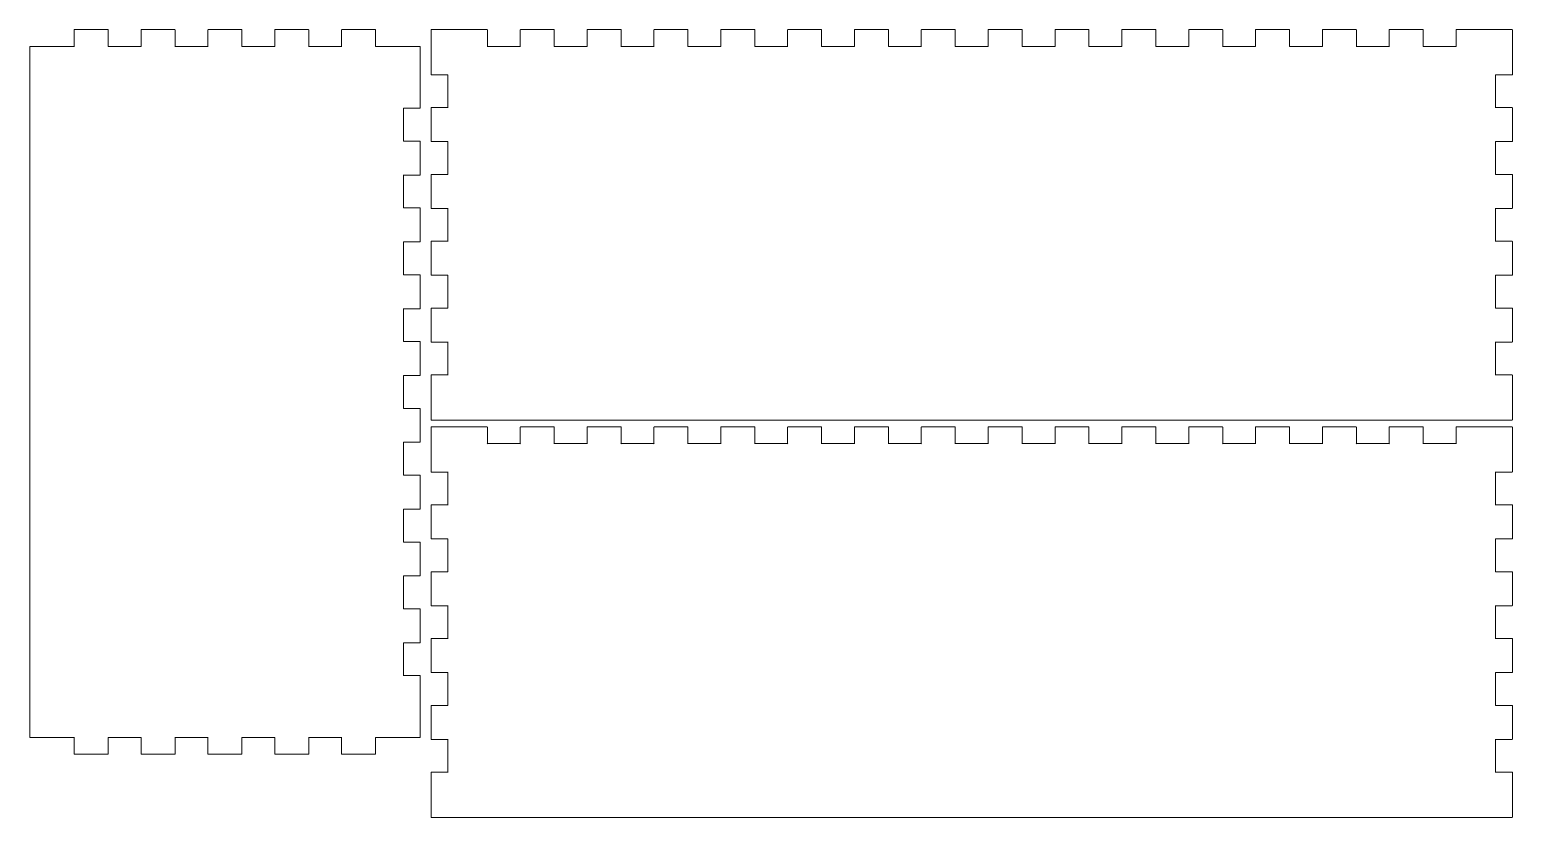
# Model space of a CAD drawing. Header units: millimetres. Extents: x 1 to 269, y 1 to 306.
# Drawn here: x 0.8 to 267, y 164.4 to 305.9 of the extents above; entities that cross this region are included whole.
import ezdxf

# ---------------------------------------------------------------- set-up
doc = ezdxf.new("R2010")
doc.units = ezdxf.units.MM

msp = doc.modelspace()

# ---------------------------------------------------------------- linework, layer by layer
at = {"color": 18, "linetype": 'Continuous', "lineweight": 5, "true_color": 0x000000}
for points in [[(20.85, 302.86), (14.95, 302.86)], [(32.85, 302.86), (26.95, 302.86)], [(44.85, 302.86), (38.95, 302.86)], [(56.85, 302.86), (50.95, 302.86)], [(88.92, 302.86), (83.02, 302.86)], [(100.92, 302.86), (95.02, 302.86)], [(112.92, 302.86), (107.02, 302.86)], [(124.92, 302.86), (119.02, 302.86)], [(136.92, 302.86), (131.02, 302.86)], [(148.92, 302.86), (143.02, 302.86)], [(160.92, 302.86), (155.02, 302.86)], [(172.92, 302.86), (167.02, 302.86)], [(184.92, 302.86), (179.02, 302.86)], [(196.92, 302.86), (191.02, 302.86)], [(208.92, 302.86), (203.02, 302.86)], [(220.92, 302.86), (215.02, 302.86)], [(232.92, 302.86), (227.02, 302.86)], [(244.92, 302.86), (239.02, 302.86)], [(256.92, 302.86), (251.02, 302.86)], [(75.92, 297.76), (75.92, 291.86)], [(264.02, 291.86), (264.02, 297.76)], [(67.95, 285.86), (67.95, 291.76)], [(75.92, 285.76), (75.92, 279.86)], [(264.02, 279.86), (264.02, 285.76)], [(67.95, 273.86), (67.95, 279.76)], [(75.92, 273.76), (75.92, 267.86)], [(264.02, 267.86), (264.02, 273.76)], [(67.95, 261.86), (67.95, 267.76)], [(75.92, 261.76), (75.92, 255.86)], [(264.02, 255.86), (264.02, 261.76)], [(67.95, 249.86), (67.95, 255.76)], [(75.92, 249.76), (75.92, 243.86)], [(264.02, 243.86), (264.02, 249.76)], [(67.95, 237.86), (67.95, 243.76)], [(67.95, 225.86), (67.95, 231.76)], [(88.92, 231.52), (83.02, 231.52)], [(100.92, 231.52), (95.02, 231.52)], [(112.92, 231.52), (107.02, 231.52)], [(124.92, 231.52), (119.02, 231.52)], [(136.92, 231.52), (131.02, 231.52)], [(148.92, 231.52), (143.02, 231.52)], [(160.92, 231.52), (155.02, 231.52)], [(172.92, 231.52), (167.02, 231.52)], [(184.92, 231.52), (179.02, 231.52)], [(196.92, 231.52), (191.02, 231.52)], [(208.92, 231.52), (203.02, 231.52)], [(220.92, 231.52), (215.02, 231.52)], [(232.92, 231.52), (227.02, 231.52)], [(244.92, 231.52), (239.02, 231.52)], [(256.92, 231.52), (251.02, 231.52)], [(75.92, 226.42), (75.92, 220.52)], [(264.02, 220.52), (264.02, 226.42)], [(67.95, 213.86), (67.95, 219.76)], [(75.92, 214.42), (75.92, 208.52)], [(264.02, 208.52), (264.02, 214.42)], [(67.95, 201.86), (67.95, 207.76)], [(75.92, 202.42), (75.92, 196.52)], [(264.02, 196.52), (264.02, 202.42)], [(67.95, 189.86), (67.95, 195.76)], [(75.92, 190.42), (75.92, 184.52)], [(264.02, 184.52), (264.02, 190.42)], [(14.95, 178.76), (20.85, 178.76)], [(26.95, 178.76), (32.85, 178.76)], [(38.95, 178.76), (44.85, 178.76)], [(50.95, 178.76), (56.85, 178.76)], [(75.92, 178.42), (75.92, 172.52)], [(264.02, 172.52), (264.02, 178.42)]]:
    msp.add_lwpolyline(points, dxfattribs=at)
for points, knots in [([(14.95, 302.86), (14.95, 302.86), (14.95, 305.81), (14.95, 305.81), (14.95, 305.84), (14.92, 305.86), (14.9, 305.86), (14.9, 305.86), (8.9, 305.86), (8.9, 305.86), (8.87, 305.86), (8.85, 305.84), (8.85, 305.81), (8.85, 305.81), (8.85, 302.86), (8.85, 302.86)], [0, 0, 0, 0, 1, 1, 1, 2, 2, 2, 3, 3, 3, 4, 4, 4, 5, 5, 5, 5]), ([(26.95, 302.86), (26.95, 302.86), (26.95, 305.81), (26.95, 305.81), (26.95, 305.84), (26.92, 305.86), (26.9, 305.86), (26.9, 305.86), (20.9, 305.86), (20.9, 305.86), (20.87, 305.86), (20.85, 305.84), (20.85, 305.81), (20.85, 305.81), (20.85, 302.86), (20.85, 302.86)], [0, 0, 0, 0, 1, 1, 1, 2, 2, 2, 3, 3, 3, 4, 4, 4, 5, 5, 5, 5]), ([(38.95, 302.86), (38.95, 302.86), (38.95, 305.81), (38.95, 305.81), (38.95, 305.84), (38.92, 305.86), (38.9, 305.86), (38.9, 305.86), (32.9, 305.86), (32.9, 305.86), (32.87, 305.86), (32.85, 305.84), (32.85, 305.81), (32.85, 305.81), (32.85, 302.86), (32.85, 302.86)], [0, 0, 0, 0, 1, 1, 1, 2, 2, 2, 3, 3, 3, 4, 4, 4, 5, 5, 5, 5]), ([(50.95, 302.86), (50.95, 302.86), (50.95, 305.81), (50.95, 305.81), (50.95, 305.84), (50.92, 305.86), (50.9, 305.86), (50.9, 305.86), (44.9, 305.86), (44.9, 305.86), (44.87, 305.86), (44.85, 305.84), (44.85, 305.81), (44.85, 305.81), (44.85, 302.86), (44.85, 302.86)], [0, 0, 0, 0, 1, 1, 1, 2, 2, 2, 3, 3, 3, 4, 4, 4, 5, 5, 5, 5]), ([(62.95, 302.86), (62.95, 302.86), (62.95, 305.81), (62.95, 305.81), (62.95, 305.84), (62.92, 305.86), (62.9, 305.86), (62.9, 305.86), (56.9, 305.86), (56.9, 305.86), (56.87, 305.86), (56.85, 305.84), (56.85, 305.81), (56.85, 305.81), (56.85, 302.86), (56.85, 302.86)], [0, 0, 0, 0, 1, 1, 1, 2, 2, 2, 3, 3, 3, 4, 4, 4, 5, 5, 5, 5]), ([(83.02, 302.86), (83.02, 302.86), (83.02, 305.81), (83.02, 305.81), (83.02, 305.84), (83, 305.86), (82.97, 305.86), (82.97, 305.86), (75.97, 305.86), (75.97, 305.86), (75.97, 305.86), (72.97, 305.86), (72.97, 305.86), (72.94, 305.86), (72.92, 305.84), (72.92, 305.81), (72.92, 305.81), (72.92, 297.81), (72.92, 297.81), (72.92, 297.79), (72.94, 297.76), (72.97, 297.76), (72.97, 297.76), (75.92, 297.76), (75.92, 297.76)], [0, 0, 0, 0, 1, 1, 1, 2, 2, 2, 3, 3, 3, 4, 4, 4, 5, 5, 5, 6, 6, 6, 7, 7, 7, 8, 8, 8, 8]), ([(95.02, 302.86), (95.02, 302.86), (95.02, 305.81), (95.02, 305.81), (95.02, 305.84), (95, 305.86), (94.97, 305.86), (94.97, 305.86), (88.97, 305.86), (88.97, 305.86), (88.94, 305.86), (88.92, 305.84), (88.92, 305.81), (88.92, 305.81), (88.92, 302.86), (88.92, 302.86)], [0, 0, 0, 0, 1, 1, 1, 2, 2, 2, 3, 3, 3, 4, 4, 4, 5, 5, 5, 5]), ([(107.02, 302.86), (107.02, 302.86), (107.02, 305.81), (107.02, 305.81), (107.02, 305.84), (107, 305.86), (106.97, 305.86), (106.97, 305.86), (100.97, 305.86), (100.97, 305.86), (100.94, 305.86), (100.92, 305.84), (100.92, 305.81), (100.92, 305.81), (100.92, 302.86), (100.92, 302.86)], [0, 0, 0, 0, 1, 1, 1, 2, 2, 2, 3, 3, 3, 4, 4, 4, 5, 5, 5, 5]), ([(119.02, 302.86), (119.02, 302.86), (119.02, 305.81), (119.02, 305.81), (119.02, 305.84), (119, 305.86), (118.97, 305.86), (118.97, 305.86), (112.97, 305.86), (112.97, 305.86), (112.94, 305.86), (112.92, 305.84), (112.92, 305.81), (112.92, 305.81), (112.92, 302.86), (112.92, 302.86)], [0, 0, 0, 0, 1, 1, 1, 2, 2, 2, 3, 3, 3, 4, 4, 4, 5, 5, 5, 5]), ([(131.02, 302.86), (131.02, 302.86), (131.02, 305.81), (131.02, 305.81), (131.02, 305.84), (131, 305.86), (130.97, 305.86), (130.97, 305.86), (124.97, 305.86), (124.97, 305.86), (124.94, 305.86), (124.92, 305.84), (124.92, 305.81), (124.92, 305.81), (124.92, 302.86), (124.92, 302.86)], [0, 0, 0, 0, 1, 1, 1, 2, 2, 2, 3, 3, 3, 4, 4, 4, 5, 5, 5, 5]), ([(143.02, 302.86), (143.02, 302.86), (143.02, 305.81), (143.02, 305.81), (143.02, 305.84), (143, 305.86), (142.97, 305.86), (142.97, 305.86), (136.97, 305.86), (136.97, 305.86), (136.94, 305.86), (136.92, 305.84), (136.92, 305.81), (136.92, 305.81), (136.92, 302.86), (136.92, 302.86)], [0, 0, 0, 0, 1, 1, 1, 2, 2, 2, 3, 3, 3, 4, 4, 4, 5, 5, 5, 5]), ([(155.02, 302.86), (155.02, 302.86), (155.02, 305.81), (155.02, 305.81), (155.02, 305.84), (155, 305.86), (154.97, 305.86), (154.97, 305.86), (148.97, 305.86), (148.97, 305.86), (148.94, 305.86), (148.92, 305.84), (148.92, 305.81), (148.92, 305.81), (148.92, 302.86), (148.92, 302.86)], [0, 0, 0, 0, 1, 1, 1, 2, 2, 2, 3, 3, 3, 4, 4, 4, 5, 5, 5, 5]), ([(167.02, 302.86), (167.02, 302.86), (167.02, 305.81), (167.02, 305.81), (167.02, 305.84), (167, 305.86), (166.97, 305.86), (166.97, 305.86), (160.97, 305.86), (160.97, 305.86), (160.94, 305.86), (160.92, 305.84), (160.92, 305.81), (160.92, 305.81), (160.92, 302.86), (160.92, 302.86)], [0, 0, 0, 0, 1, 1, 1, 2, 2, 2, 3, 3, 3, 4, 4, 4, 5, 5, 5, 5]), ([(179.02, 302.86), (179.02, 302.86), (179.02, 305.81), (179.02, 305.81), (179.02, 305.84), (179, 305.86), (178.97, 305.86), (178.97, 305.86), (172.97, 305.86), (172.97, 305.86), (172.94, 305.86), (172.92, 305.84), (172.92, 305.81), (172.92, 305.81), (172.92, 302.86), (172.92, 302.86)], [0, 0, 0, 0, 1, 1, 1, 2, 2, 2, 3, 3, 3, 4, 4, 4, 5, 5, 5, 5]), ([(191.02, 302.86), (191.02, 302.86), (191.02, 305.81), (191.02, 305.81), (191.02, 305.84), (191, 305.86), (190.97, 305.86), (190.97, 305.86), (184.97, 305.86), (184.97, 305.86), (184.94, 305.86), (184.92, 305.84), (184.92, 305.81), (184.92, 305.81), (184.92, 302.86), (184.92, 302.86)], [0, 0, 0, 0, 1, 1, 1, 2, 2, 2, 3, 3, 3, 4, 4, 4, 5, 5, 5, 5]), ([(203.02, 302.86), (203.02, 302.86), (203.02, 305.81), (203.02, 305.81), (203.02, 305.84), (203, 305.86), (202.97, 305.86), (202.97, 305.86), (196.97, 305.86), (196.97, 305.86), (196.94, 305.86), (196.92, 305.84), (196.92, 305.81), (196.92, 305.81), (196.92, 302.86), (196.92, 302.86)], [0, 0, 0, 0, 1, 1, 1, 2, 2, 2, 3, 3, 3, 4, 4, 4, 5, 5, 5, 5]), ([(215.02, 302.86), (215.02, 302.86), (215.02, 305.81), (215.02, 305.81), (215.02, 305.84), (215, 305.86), (214.97, 305.86), (214.97, 305.86), (208.97, 305.86), (208.97, 305.86), (208.94, 305.86), (208.92, 305.84), (208.92, 305.81), (208.92, 305.81), (208.92, 302.86), (208.92, 302.86)], [0, 0, 0, 0, 1, 1, 1, 2, 2, 2, 3, 3, 3, 4, 4, 4, 5, 5, 5, 5]), ([(227.02, 302.86), (227.02, 302.86), (227.02, 305.81), (227.02, 305.81), (227.02, 305.84), (227, 305.86), (226.97, 305.86), (226.97, 305.86), (220.97, 305.86), (220.97, 305.86), (220.94, 305.86), (220.92, 305.84), (220.92, 305.81), (220.92, 305.81), (220.92, 302.86), (220.92, 302.86)], [0, 0, 0, 0, 1, 1, 1, 2, 2, 2, 3, 3, 3, 4, 4, 4, 5, 5, 5, 5]), ([(239.02, 302.86), (239.02, 302.86), (239.02, 305.81), (239.02, 305.81), (239.02, 305.84), (239, 305.86), (238.97, 305.86), (238.97, 305.86), (232.97, 305.86), (232.97, 305.86), (232.94, 305.86), (232.92, 305.84), (232.92, 305.81), (232.92, 305.81), (232.92, 302.86), (232.92, 302.86)], [0, 0, 0, 0, 1, 1, 1, 2, 2, 2, 3, 3, 3, 4, 4, 4, 5, 5, 5, 5]), ([(251.02, 302.86), (251.02, 302.86), (251.02, 305.81), (251.02, 305.81), (251.02, 305.84), (251, 305.86), (250.97, 305.86), (250.97, 305.86), (244.97, 305.86), (244.97, 305.86), (244.94, 305.86), (244.92, 305.84), (244.92, 305.81), (244.92, 305.81), (244.92, 302.86), (244.92, 302.86)], [0, 0, 0, 0, 1, 1, 1, 2, 2, 2, 3, 3, 3, 4, 4, 4, 5, 5, 5, 5]), ([(264.02, 297.76), (264.02, 297.76), (266.97, 297.76), (266.97, 297.76), (267, 297.76), (267.02, 297.79), (267.02, 297.81), (267.02, 297.81), (267.02, 305.81), (267.02, 305.81), (267.02, 305.84), (267, 305.86), (266.97, 305.86), (266.97, 305.86), (263.97, 305.86), (263.97, 305.86), (263.97, 305.86), (256.97, 305.86), (256.97, 305.86), (256.94, 305.86), (256.92, 305.84), (256.92, 305.81), (256.92, 305.81), (256.92, 302.86), (256.92, 302.86)], [0, 0, 0, 0, 1, 1, 1, 2, 2, 2, 3, 3, 3, 4, 4, 4, 5, 5, 5, 6, 6, 6, 7, 7, 7, 8, 8, 8, 8]), ([(8.85, 302.86), (8.85, 302.86), (0.9, 302.86), (0.9, 302.86), (0.87, 302.86), (0.85, 302.84), (0.85, 302.81), (0.85, 302.81), (0.85, 178.81), (0.85, 178.81), (0.85, 178.79), (0.87, 178.76), (0.9, 178.76), (0.9, 178.76), (8.85, 178.76), (8.85, 178.76)], [0, 0, 0, 0, 1, 1, 1, 2, 2, 2, 3, 3, 3, 4, 4, 4, 5, 5, 5, 5]), ([(67.95, 291.76), (67.95, 291.76), (70.9, 291.76), (70.9, 291.76), (70.92, 291.76), (70.95, 291.79), (70.95, 291.81), (70.95, 291.81), (70.95, 302.81), (70.95, 302.81), (70.95, 302.84), (70.92, 302.86), (70.9, 302.86), (70.9, 302.86), (62.95, 302.86), (62.95, 302.86)], [0, 0, 0, 0, 1, 1, 1, 2, 2, 2, 3, 3, 3, 4, 4, 4, 5, 5, 5, 5]), ([(75.92, 291.86), (75.92, 291.86), (72.97, 291.86), (72.97, 291.86), (72.94, 291.86), (72.92, 291.84), (72.92, 291.81), (72.92, 291.81), (72.92, 285.81), (72.92, 285.81), (72.92, 285.79), (72.94, 285.76), (72.97, 285.76), (72.97, 285.76), (75.92, 285.76), (75.92, 285.76)], [0, 0, 0, 0, 1, 1, 1, 2, 2, 2, 3, 3, 3, 4, 4, 4, 5, 5, 5, 5]), ([(264.02, 285.76), (264.02, 285.76), (266.97, 285.76), (266.97, 285.76), (267, 285.76), (267.02, 285.79), (267.02, 285.81), (267.02, 285.81), (267.02, 291.81), (267.02, 291.81), (267.02, 291.84), (267, 291.86), (266.97, 291.86), (266.97, 291.86), (264.02, 291.86), (264.02, 291.86)], [0, 0, 0, 0, 1, 1, 1, 2, 2, 2, 3, 3, 3, 4, 4, 4, 5, 5, 5, 5]), ([(67.95, 279.76), (67.95, 279.76), (70.9, 279.76), (70.9, 279.76), (70.92, 279.76), (70.95, 279.79), (70.95, 279.81), (70.95, 279.81), (70.95, 285.81), (70.95, 285.81), (70.95, 285.84), (70.92, 285.86), (70.9, 285.86), (70.9, 285.86), (67.95, 285.86), (67.95, 285.86)], [0, 0, 0, 0, 1, 1, 1, 2, 2, 2, 3, 3, 3, 4, 4, 4, 5, 5, 5, 5]), ([(75.92, 279.86), (75.92, 279.86), (72.97, 279.86), (72.97, 279.86), (72.94, 279.86), (72.92, 279.84), (72.92, 279.81), (72.92, 279.81), (72.92, 273.81), (72.92, 273.81), (72.92, 273.79), (72.94, 273.76), (72.97, 273.76), (72.97, 273.76), (75.92, 273.76), (75.92, 273.76)], [0, 0, 0, 0, 1, 1, 1, 2, 2, 2, 3, 3, 3, 4, 4, 4, 5, 5, 5, 5]), ([(264.02, 273.76), (264.02, 273.76), (266.97, 273.76), (266.97, 273.76), (267, 273.76), (267.02, 273.79), (267.02, 273.81), (267.02, 273.81), (267.02, 279.81), (267.02, 279.81), (267.02, 279.84), (267, 279.86), (266.97, 279.86), (266.97, 279.86), (264.02, 279.86), (264.02, 279.86)], [0, 0, 0, 0, 1, 1, 1, 2, 2, 2, 3, 3, 3, 4, 4, 4, 5, 5, 5, 5]), ([(67.95, 267.76), (67.95, 267.76), (70.9, 267.76), (70.9, 267.76), (70.92, 267.76), (70.95, 267.79), (70.95, 267.81), (70.95, 267.81), (70.95, 273.81), (70.95, 273.81), (70.95, 273.84), (70.92, 273.86), (70.9, 273.86), (70.9, 273.86), (67.95, 273.86), (67.95, 273.86)], [0, 0, 0, 0, 1, 1, 1, 2, 2, 2, 3, 3, 3, 4, 4, 4, 5, 5, 5, 5]), ([(75.92, 267.86), (75.92, 267.86), (72.97, 267.86), (72.97, 267.86), (72.94, 267.86), (72.92, 267.84), (72.92, 267.81), (72.92, 267.81), (72.92, 261.81), (72.92, 261.81), (72.92, 261.79), (72.94, 261.76), (72.97, 261.76), (72.97, 261.76), (75.92, 261.76), (75.92, 261.76)], [0, 0, 0, 0, 1, 1, 1, 2, 2, 2, 3, 3, 3, 4, 4, 4, 5, 5, 5, 5]), ([(264.02, 261.76), (264.02, 261.76), (266.97, 261.76), (266.97, 261.76), (267, 261.76), (267.02, 261.79), (267.02, 261.81), (267.02, 261.81), (267.02, 267.81), (267.02, 267.81), (267.02, 267.84), (267, 267.86), (266.97, 267.86), (266.97, 267.86), (264.02, 267.86), (264.02, 267.86)], [0, 0, 0, 0, 1, 1, 1, 2, 2, 2, 3, 3, 3, 4, 4, 4, 5, 5, 5, 5]), ([(67.95, 255.76), (67.95, 255.76), (70.9, 255.76), (70.9, 255.76), (70.92, 255.76), (70.95, 255.79), (70.95, 255.81), (70.95, 255.81), (70.95, 261.81), (70.95, 261.81), (70.95, 261.84), (70.92, 261.86), (70.9, 261.86), (70.9, 261.86), (67.95, 261.86), (67.95, 261.86)], [0, 0, 0, 0, 1, 1, 1, 2, 2, 2, 3, 3, 3, 4, 4, 4, 5, 5, 5, 5]), ([(75.92, 255.86), (75.92, 255.86), (72.97, 255.86), (72.97, 255.86), (72.94, 255.86), (72.92, 255.84), (72.92, 255.81), (72.92, 255.81), (72.92, 249.81), (72.92, 249.81), (72.92, 249.79), (72.94, 249.76), (72.97, 249.76), (72.97, 249.76), (75.92, 249.76), (75.92, 249.76)], [0, 0, 0, 0, 1, 1, 1, 2, 2, 2, 3, 3, 3, 4, 4, 4, 5, 5, 5, 5]), ([(264.02, 249.76), (264.02, 249.76), (266.97, 249.76), (266.97, 249.76), (267, 249.76), (267.02, 249.79), (267.02, 249.81), (267.02, 249.81), (267.02, 255.81), (267.02, 255.81), (267.02, 255.84), (267, 255.86), (266.97, 255.86), (266.97, 255.86), (264.02, 255.86), (264.02, 255.86)], [0, 0, 0, 0, 1, 1, 1, 2, 2, 2, 3, 3, 3, 4, 4, 4, 5, 5, 5, 5]), ([(67.95, 243.76), (67.95, 243.76), (70.9, 243.76), (70.9, 243.76), (70.92, 243.76), (70.95, 243.79), (70.95, 243.81), (70.95, 243.81), (70.95, 249.81), (70.95, 249.81), (70.95, 249.84), (70.92, 249.86), (70.9, 249.86), (70.9, 249.86), (67.95, 249.86), (67.95, 249.86)], [0, 0, 0, 0, 1, 1, 1, 2, 2, 2, 3, 3, 3, 4, 4, 4, 5, 5, 5, 5]), ([(75.92, 243.86), (75.92, 243.86), (72.97, 243.86), (72.97, 243.86), (72.94, 243.86), (72.92, 243.84), (72.92, 243.81), (72.92, 243.81), (72.92, 235.81), (72.92, 235.81), (72.92, 235.79), (72.94, 235.76), (72.97, 235.76), (72.97, 235.76), (75.97, 235.76), (75.97, 235.76), (75.97, 235.76), (263.97, 235.76), (263.97, 235.76), (263.97, 235.76), (266.97, 235.76), (266.97, 235.76), (267, 235.76), (267.02, 235.79), (267.02, 235.81), (267.02, 235.81), (267.02, 243.81), (267.02, 243.81), (267.02, 243.84), (267, 243.86), (266.97, 243.86), (266.97, 243.86), (264.02, 243.86), (264.02, 243.86)], [0, 0, 0, 0, 1, 1, 1, 2, 2, 2, 3, 3, 3, 4, 4, 4, 5, 5, 5, 6, 6, 6, 7, 7, 7, 8, 8, 8, 9, 9, 9, 10, 10, 10, 11, 11, 11, 11]), ([(67.95, 231.76), (67.95, 231.76), (70.9, 231.76), (70.9, 231.76), (70.92, 231.76), (70.95, 231.79), (70.95, 231.81), (70.95, 231.81), (70.95, 237.81), (70.95, 237.81), (70.95, 237.84), (70.92, 237.86), (70.9, 237.86), (70.9, 237.86), (67.95, 237.86), (67.95, 237.86)], [0, 0, 0, 0, 1, 1, 1, 2, 2, 2, 3, 3, 3, 4, 4, 4, 5, 5, 5, 5]), ([(83.02, 231.52), (83.02, 231.52), (83.02, 234.47), (83.02, 234.47), (83.02, 234.5), (83, 234.52), (82.97, 234.52), (82.97, 234.52), (75.97, 234.52), (75.97, 234.52), (75.97, 234.52), (72.97, 234.52), (72.97, 234.52), (72.94, 234.52), (72.92, 234.5), (72.92, 234.47), (72.92, 234.47), (72.92, 226.47), (72.92, 226.47), (72.92, 226.44), (72.94, 226.42), (72.97, 226.42), (72.97, 226.42), (75.92, 226.42), (75.92, 226.42)], [0, 0, 0, 0, 1, 1, 1, 2, 2, 2, 3, 3, 3, 4, 4, 4, 5, 5, 5, 6, 6, 6, 7, 7, 7, 8, 8, 8, 8]), ([(95.02, 231.52), (95.02, 231.52), (95.02, 234.47), (95.02, 234.47), (95.02, 234.5), (95, 234.52), (94.97, 234.52), (94.97, 234.52), (88.97, 234.52), (88.97, 234.52), (88.94, 234.52), (88.92, 234.5), (88.92, 234.47), (88.92, 234.47), (88.92, 231.52), (88.92, 231.52)], [0, 0, 0, 0, 1, 1, 1, 2, 2, 2, 3, 3, 3, 4, 4, 4, 5, 5, 5, 5]), ([(107.02, 231.52), (107.02, 231.52), (107.02, 234.47), (107.02, 234.47), (107.02, 234.5), (107, 234.52), (106.97, 234.52), (106.97, 234.52), (100.97, 234.52), (100.97, 234.52), (100.94, 234.52), (100.92, 234.5), (100.92, 234.47), (100.92, 234.47), (100.92, 231.52), (100.92, 231.52)], [0, 0, 0, 0, 1, 1, 1, 2, 2, 2, 3, 3, 3, 4, 4, 4, 5, 5, 5, 5]), ([(119.02, 231.52), (119.02, 231.52), (119.02, 234.47), (119.02, 234.47), (119.02, 234.5), (119, 234.52), (118.97, 234.52), (118.97, 234.52), (112.97, 234.52), (112.97, 234.52), (112.94, 234.52), (112.92, 234.5), (112.92, 234.47), (112.92, 234.47), (112.92, 231.52), (112.92, 231.52)], [0, 0, 0, 0, 1, 1, 1, 2, 2, 2, 3, 3, 3, 4, 4, 4, 5, 5, 5, 5]), ([(131.02, 231.52), (131.02, 231.52), (131.02, 234.47), (131.02, 234.47), (131.02, 234.5), (131, 234.52), (130.97, 234.52), (130.97, 234.52), (124.97, 234.52), (124.97, 234.52), (124.94, 234.52), (124.92, 234.5), (124.92, 234.47), (124.92, 234.47), (124.92, 231.52), (124.92, 231.52)], [0, 0, 0, 0, 1, 1, 1, 2, 2, 2, 3, 3, 3, 4, 4, 4, 5, 5, 5, 5]), ([(143.02, 231.52), (143.02, 231.52), (143.02, 234.47), (143.02, 234.47), (143.02, 234.5), (143, 234.52), (142.97, 234.52), (142.97, 234.52), (136.97, 234.52), (136.97, 234.52), (136.94, 234.52), (136.92, 234.5), (136.92, 234.47), (136.92, 234.47), (136.92, 231.52), (136.92, 231.52)], [0, 0, 0, 0, 1, 1, 1, 2, 2, 2, 3, 3, 3, 4, 4, 4, 5, 5, 5, 5]), ([(155.02, 231.52), (155.02, 231.52), (155.02, 234.47), (155.02, 234.47), (155.02, 234.5), (155, 234.52), (154.97, 234.52), (154.97, 234.52), (148.97, 234.52), (148.97, 234.52), (148.94, 234.52), (148.92, 234.5), (148.92, 234.47), (148.92, 234.47), (148.92, 231.52), (148.92, 231.52)], [0, 0, 0, 0, 1, 1, 1, 2, 2, 2, 3, 3, 3, 4, 4, 4, 5, 5, 5, 5]), ([(167.02, 231.52), (167.02, 231.52), (167.02, 234.47), (167.02, 234.47), (167.02, 234.5), (167, 234.52), (166.97, 234.52), (166.97, 234.52), (160.97, 234.52), (160.97, 234.52), (160.94, 234.52), (160.92, 234.5), (160.92, 234.47), (160.92, 234.47), (160.92, 231.52), (160.92, 231.52)], [0, 0, 0, 0, 1, 1, 1, 2, 2, 2, 3, 3, 3, 4, 4, 4, 5, 5, 5, 5]), ([(179.02, 231.52), (179.02, 231.52), (179.02, 234.47), (179.02, 234.47), (179.02, 234.5), (179, 234.52), (178.97, 234.52), (178.97, 234.52), (172.97, 234.52), (172.97, 234.52), (172.94, 234.52), (172.92, 234.5), (172.92, 234.47), (172.92, 234.47), (172.92, 231.52), (172.92, 231.52)], [0, 0, 0, 0, 1, 1, 1, 2, 2, 2, 3, 3, 3, 4, 4, 4, 5, 5, 5, 5]), ([(191.02, 231.52), (191.02, 231.52), (191.02, 234.47), (191.02, 234.47), (191.02, 234.5), (191, 234.52), (190.97, 234.52), (190.97, 234.52), (184.97, 234.52), (184.97, 234.52), (184.94, 234.52), (184.92, 234.5), (184.92, 234.47), (184.92, 234.47), (184.92, 231.52), (184.92, 231.52)], [0, 0, 0, 0, 1, 1, 1, 2, 2, 2, 3, 3, 3, 4, 4, 4, 5, 5, 5, 5]), ([(203.02, 231.52), (203.02, 231.52), (203.02, 234.47), (203.02, 234.47), (203.02, 234.5), (203, 234.52), (202.97, 234.52), (202.97, 234.52), (196.97, 234.52), (196.97, 234.52), (196.94, 234.52), (196.92, 234.5), (196.92, 234.47), (196.92, 234.47), (196.92, 231.52), (196.92, 231.52)], [0, 0, 0, 0, 1, 1, 1, 2, 2, 2, 3, 3, 3, 4, 4, 4, 5, 5, 5, 5]), ([(215.02, 231.52), (215.02, 231.52), (215.02, 234.47), (215.02, 234.47), (215.02, 234.5), (215, 234.52), (214.97, 234.52), (214.97, 234.52), (208.97, 234.52), (208.97, 234.52), (208.94, 234.52), (208.92, 234.5), (208.92, 234.47), (208.92, 234.47), (208.92, 231.52), (208.92, 231.52)], [0, 0, 0, 0, 1, 1, 1, 2, 2, 2, 3, 3, 3, 4, 4, 4, 5, 5, 5, 5]), ([(227.02, 231.52), (227.02, 231.52), (227.02, 234.47), (227.02, 234.47), (227.02, 234.5), (227, 234.52), (226.97, 234.52), (226.97, 234.52), (220.97, 234.52), (220.97, 234.52), (220.94, 234.52), (220.92, 234.5), (220.92, 234.47), (220.92, 234.47), (220.92, 231.52), (220.92, 231.52)], [0, 0, 0, 0, 1, 1, 1, 2, 2, 2, 3, 3, 3, 4, 4, 4, 5, 5, 5, 5]), ([(239.02, 231.52), (239.02, 231.52), (239.02, 234.47), (239.02, 234.47), (239.02, 234.5), (239, 234.52), (238.97, 234.52), (238.97, 234.52), (232.97, 234.52), (232.97, 234.52), (232.94, 234.52), (232.92, 234.5), (232.92, 234.47), (232.92, 234.47), (232.92, 231.52), (232.92, 231.52)], [0, 0, 0, 0, 1, 1, 1, 2, 2, 2, 3, 3, 3, 4, 4, 4, 5, 5, 5, 5]), ([(251.02, 231.52), (251.02, 231.52), (251.02, 234.47), (251.02, 234.47), (251.02, 234.5), (251, 234.52), (250.97, 234.52), (250.97, 234.52), (244.97, 234.52), (244.97, 234.52), (244.94, 234.52), (244.92, 234.5), (244.92, 234.47), (244.92, 234.47), (244.92, 231.52), (244.92, 231.52)], [0, 0, 0, 0, 1, 1, 1, 2, 2, 2, 3, 3, 3, 4, 4, 4, 5, 5, 5, 5]), ([(264.02, 226.42), (264.02, 226.42), (266.97, 226.42), (266.97, 226.42), (267, 226.42), (267.02, 226.44), (267.02, 226.47), (267.02, 226.47), (267.02, 234.47), (267.02, 234.47), (267.02, 234.5), (267, 234.52), (266.97, 234.52), (266.97, 234.52), (263.97, 234.52), (263.97, 234.52), (263.97, 234.52), (256.97, 234.52), (256.97, 234.52), (256.94, 234.52), (256.92, 234.5), (256.92, 234.47), (256.92, 234.47), (256.92, 231.52), (256.92, 231.52)], [0, 0, 0, 0, 1, 1, 1, 2, 2, 2, 3, 3, 3, 4, 4, 4, 5, 5, 5, 6, 6, 6, 7, 7, 7, 8, 8, 8, 8]), ([(67.95, 219.76), (67.95, 219.76), (70.9, 219.76), (70.9, 219.76), (70.92, 219.76), (70.95, 219.79), (70.95, 219.81), (70.95, 219.81), (70.95, 225.81), (70.95, 225.81), (70.95, 225.84), (70.92, 225.86), (70.9, 225.86), (70.9, 225.86), (67.95, 225.86), (67.95, 225.86)], [0, 0, 0, 0, 1, 1, 1, 2, 2, 2, 3, 3, 3, 4, 4, 4, 5, 5, 5, 5]), ([(75.92, 220.52), (75.92, 220.52), (72.97, 220.52), (72.97, 220.52), (72.94, 220.52), (72.92, 220.5), (72.92, 220.47), (72.92, 220.47), (72.92, 214.47), (72.92, 214.47), (72.92, 214.44), (72.94, 214.42), (72.97, 214.42), (72.97, 214.42), (75.92, 214.42), (75.92, 214.42)], [0, 0, 0, 0, 1, 1, 1, 2, 2, 2, 3, 3, 3, 4, 4, 4, 5, 5, 5, 5]), ([(264.02, 214.42), (264.02, 214.42), (266.97, 214.42), (266.97, 214.42), (267, 214.42), (267.02, 214.44), (267.02, 214.47), (267.02, 214.47), (267.02, 220.47), (267.02, 220.47), (267.02, 220.5), (267, 220.52), (266.97, 220.52), (266.97, 220.52), (264.02, 220.52), (264.02, 220.52)], [0, 0, 0, 0, 1, 1, 1, 2, 2, 2, 3, 3, 3, 4, 4, 4, 5, 5, 5, 5]), ([(67.95, 207.76), (67.95, 207.76), (70.9, 207.76), (70.9, 207.76), (70.92, 207.76), (70.95, 207.79), (70.95, 207.81), (70.95, 207.81), (70.95, 213.81), (70.95, 213.81), (70.95, 213.84), (70.92, 213.86), (70.9, 213.86), (70.9, 213.86), (67.95, 213.86), (67.95, 213.86)], [0, 0, 0, 0, 1, 1, 1, 2, 2, 2, 3, 3, 3, 4, 4, 4, 5, 5, 5, 5]), ([(75.92, 208.52), (75.92, 208.52), (72.97, 208.52), (72.97, 208.52), (72.94, 208.52), (72.92, 208.5), (72.92, 208.47), (72.92, 208.47), (72.92, 202.47), (72.92, 202.47), (72.92, 202.44), (72.94, 202.42), (72.97, 202.42), (72.97, 202.42), (75.92, 202.42), (75.92, 202.42)], [0, 0, 0, 0, 1, 1, 1, 2, 2, 2, 3, 3, 3, 4, 4, 4, 5, 5, 5, 5]), ([(264.02, 202.42), (264.02, 202.42), (266.97, 202.42), (266.97, 202.42), (267, 202.42), (267.02, 202.44), (267.02, 202.47), (267.02, 202.47), (267.02, 208.47), (267.02, 208.47), (267.02, 208.5), (267, 208.52), (266.97, 208.52), (266.97, 208.52), (264.02, 208.52), (264.02, 208.52)], [0, 0, 0, 0, 1, 1, 1, 2, 2, 2, 3, 3, 3, 4, 4, 4, 5, 5, 5, 5]), ([(67.95, 195.76), (67.95, 195.76), (70.9, 195.76), (70.9, 195.76), (70.92, 195.76), (70.95, 195.79), (70.95, 195.81), (70.95, 195.81), (70.95, 201.81), (70.95, 201.81), (70.95, 201.84), (70.92, 201.86), (70.9, 201.86), (70.9, 201.86), (67.95, 201.86), (67.95, 201.86)], [0, 0, 0, 0, 1, 1, 1, 2, 2, 2, 3, 3, 3, 4, 4, 4, 5, 5, 5, 5]), ([(75.92, 196.52), (75.92, 196.52), (72.97, 196.52), (72.97, 196.52), (72.94, 196.52), (72.92, 196.5), (72.92, 196.47), (72.92, 196.47), (72.92, 190.47), (72.92, 190.47), (72.92, 190.44), (72.94, 190.42), (72.97, 190.42), (72.97, 190.42), (75.92, 190.42), (75.92, 190.42)], [0, 0, 0, 0, 1, 1, 1, 2, 2, 2, 3, 3, 3, 4, 4, 4, 5, 5, 5, 5]), ([(264.02, 190.42), (264.02, 190.42), (266.97, 190.42), (266.97, 190.42), (267, 190.42), (267.02, 190.44), (267.02, 190.47), (267.02, 190.47), (267.02, 196.47), (267.02, 196.47), (267.02, 196.5), (267, 196.52), (266.97, 196.52), (266.97, 196.52), (264.02, 196.52), (264.02, 196.52)], [0, 0, 0, 0, 1, 1, 1, 2, 2, 2, 3, 3, 3, 4, 4, 4, 5, 5, 5, 5]), ([(62.95, 178.76), (62.95, 178.76), (70.9, 178.76), (70.9, 178.76), (70.92, 178.76), (70.95, 178.79), (70.95, 178.81), (70.95, 178.81), (70.95, 189.81), (70.95, 189.81), (70.95, 189.84), (70.92, 189.86), (70.9, 189.86), (70.9, 189.86), (67.95, 189.86), (67.95, 189.86)], [0, 0, 0, 0, 1, 1, 1, 2, 2, 2, 3, 3, 3, 4, 4, 4, 5, 5, 5, 5]), ([(75.92, 184.52), (75.92, 184.52), (72.97, 184.52), (72.97, 184.52), (72.94, 184.52), (72.92, 184.5), (72.92, 184.47), (72.92, 184.47), (72.92, 178.47), (72.92, 178.47), (72.92, 178.44), (72.94, 178.42), (72.97, 178.42), (72.97, 178.42), (75.92, 178.42), (75.92, 178.42)], [0, 0, 0, 0, 1, 1, 1, 2, 2, 2, 3, 3, 3, 4, 4, 4, 5, 5, 5, 5]), ([(264.02, 178.42), (264.02, 178.42), (266.97, 178.42), (266.97, 178.42), (267, 178.42), (267.02, 178.44), (267.02, 178.47), (267.02, 178.47), (267.02, 184.47), (267.02, 184.47), (267.02, 184.5), (267, 184.52), (266.97, 184.52), (266.97, 184.52), (264.02, 184.52), (264.02, 184.52)], [0, 0, 0, 0, 1, 1, 1, 2, 2, 2, 3, 3, 3, 4, 4, 4, 5, 5, 5, 5]), ([(8.85, 178.76), (8.85, 178.76), (8.85, 175.81), (8.85, 175.81), (8.85, 175.79), (8.87, 175.76), (8.9, 175.76), (8.9, 175.76), (14.9, 175.76), (14.9, 175.76), (14.92, 175.76), (14.95, 175.79), (14.95, 175.81), (14.95, 175.81), (14.95, 178.76), (14.95, 178.76)], [0, 0, 0, 0, 1, 1, 1, 2, 2, 2, 3, 3, 3, 4, 4, 4, 5, 5, 5, 5]), ([(20.85, 178.76), (20.85, 178.76), (20.85, 175.81), (20.85, 175.81), (20.85, 175.79), (20.87, 175.76), (20.9, 175.76), (20.9, 175.76), (26.9, 175.76), (26.9, 175.76), (26.92, 175.76), (26.95, 175.79), (26.95, 175.81), (26.95, 175.81), (26.95, 178.76), (26.95, 178.76)], [0, 0, 0, 0, 1, 1, 1, 2, 2, 2, 3, 3, 3, 4, 4, 4, 5, 5, 5, 5]), ([(32.85, 178.76), (32.85, 178.76), (32.85, 175.81), (32.85, 175.81), (32.85, 175.79), (32.87, 175.76), (32.9, 175.76), (32.9, 175.76), (38.9, 175.76), (38.9, 175.76), (38.92, 175.76), (38.95, 175.79), (38.95, 175.81), (38.95, 175.81), (38.95, 178.76), (38.95, 178.76)], [0, 0, 0, 0, 1, 1, 1, 2, 2, 2, 3, 3, 3, 4, 4, 4, 5, 5, 5, 5]), ([(44.85, 178.76), (44.85, 178.76), (44.85, 175.81), (44.85, 175.81), (44.85, 175.79), (44.87, 175.76), (44.9, 175.76), (44.9, 175.76), (50.9, 175.76), (50.9, 175.76), (50.92, 175.76), (50.95, 175.79), (50.95, 175.81), (50.95, 175.81), (50.95, 178.76), (50.95, 178.76)], [0, 0, 0, 0, 1, 1, 1, 2, 2, 2, 3, 3, 3, 4, 4, 4, 5, 5, 5, 5]), ([(56.85, 178.76), (56.85, 178.76), (56.85, 175.81), (56.85, 175.81), (56.85, 175.79), (56.87, 175.76), (56.9, 175.76), (56.9, 175.76), (62.9, 175.76), (62.9, 175.76), (62.92, 175.76), (62.95, 175.79), (62.95, 175.81), (62.95, 175.81), (62.95, 178.76), (62.95, 178.76)], [0, 0, 0, 0, 1, 1, 1, 2, 2, 2, 3, 3, 3, 4, 4, 4, 5, 5, 5, 5]), ([(75.92, 172.52), (75.92, 172.52), (72.97, 172.52), (72.97, 172.52), (72.94, 172.52), (72.92, 172.5), (72.92, 172.47), (72.92, 172.47), (72.92, 164.47), (72.92, 164.47), (72.92, 164.44), (72.94, 164.42), (72.97, 164.42), (72.97, 164.42), (75.97, 164.42), (75.97, 164.42), (75.97, 164.42), (263.97, 164.42), (263.97, 164.42), (263.97, 164.42), (266.97, 164.42), (266.97, 164.42), (267, 164.42), (267.02, 164.44), (267.02, 164.47), (267.02, 164.47), (267.02, 172.47), (267.02, 172.47), (267.02, 172.5), (267, 172.52), (266.97, 172.52), (266.97, 172.52), (264.02, 172.52), (264.02, 172.52)], [0, 0, 0, 0, 1, 1, 1, 2, 2, 2, 3, 3, 3, 4, 4, 4, 5, 5, 5, 6, 6, 6, 7, 7, 7, 8, 8, 8, 9, 9, 9, 10, 10, 10, 11, 11, 11, 11])]:
    msp.add_open_spline(points, degree=3, knots=knots, dxfattribs=at)
for points in [[(8.85, 302.86), (8.85, 302.81), (8.9, 302.86), (8.85, 302.86)], [(14.95, 302.86), (14.9, 302.86), (14.95, 302.81), (14.95, 302.86)], [(20.85, 302.86), (20.85, 302.81), (20.9, 302.86), (20.85, 302.86)], [(26.95, 302.86), (26.9, 302.86), (26.95, 302.81), (26.95, 302.86)], [(32.85, 302.86), (32.85, 302.81), (32.9, 302.86), (32.85, 302.86)], [(38.95, 302.86), (38.9, 302.86), (38.95, 302.81), (38.95, 302.86)], [(44.85, 302.86), (44.85, 302.81), (44.9, 302.86), (44.85, 302.86)], [(50.95, 302.86), (50.9, 302.86), (50.95, 302.81), (50.95, 302.86)], [(56.85, 302.86), (56.85, 302.81), (56.9, 302.86), (56.85, 302.86)], [(62.95, 302.86), (62.9, 302.86), (62.95, 302.81), (62.95, 302.86)], [(83.02, 302.86), (82.97, 302.86), (83.02, 302.81), (83.02, 302.86)], [(88.92, 302.86), (88.92, 302.81), (88.97, 302.86), (88.92, 302.86)], [(95.02, 302.86), (94.97, 302.86), (95.02, 302.81), (95.02, 302.86)], [(100.92, 302.86), (100.92, 302.81), (100.97, 302.86), (100.92, 302.86)], [(107.02, 302.86), (106.97, 302.86), (107.02, 302.81), (107.02, 302.86)], [(112.92, 302.86), (112.92, 302.81), (112.97, 302.86), (112.92, 302.86)], [(119.02, 302.86), (118.97, 302.86), (119.02, 302.81), (119.02, 302.86)], [(124.92, 302.86), (124.92, 302.81), (124.97, 302.86), (124.92, 302.86)], [(131.02, 302.86), (130.97, 302.86), (131.02, 302.81), (131.02, 302.86)], [(136.92, 302.86), (136.92, 302.81), (136.97, 302.86), (136.92, 302.86)], [(143.02, 302.86), (142.97, 302.86), (143.02, 302.81), (143.02, 302.86)], [(148.92, 302.86), (148.92, 302.81), (148.97, 302.86), (148.92, 302.86)], [(155.02, 302.86), (154.97, 302.86), (155.02, 302.81), (155.02, 302.86)], [(160.92, 302.86), (160.92, 302.81), (160.97, 302.86), (160.92, 302.86)], [(167.02, 302.86), (166.97, 302.86), (167.02, 302.81), (167.02, 302.86)], [(172.92, 302.86), (172.92, 302.81), (172.97, 302.86), (172.92, 302.86)], [(179.02, 302.86), (178.97, 302.86), (179.02, 302.81), (179.02, 302.86)], [(184.92, 302.86), (184.92, 302.81), (184.97, 302.86), (184.92, 302.86)], [(191.02, 302.86), (190.97, 302.86), (191.02, 302.81), (191.02, 302.86)], [(196.92, 302.86), (196.92, 302.81), (196.97, 302.86), (196.92, 302.86)], [(203.02, 302.86), (202.97, 302.86), (203.02, 302.81), (203.02, 302.86)], [(208.92, 302.86), (208.92, 302.81), (208.97, 302.86), (208.92, 302.86)], [(215.02, 302.86), (214.97, 302.86), (215.02, 302.81), (215.02, 302.86)], [(220.92, 302.86), (220.92, 302.81), (220.97, 302.86), (220.92, 302.86)], [(227.02, 302.86), (226.97, 302.86), (227.02, 302.81), (227.02, 302.86)], [(232.92, 302.86), (232.92, 302.81), (232.97, 302.86), (232.92, 302.86)], [(239.02, 302.86), (238.97, 302.86), (239.02, 302.81), (239.02, 302.86)], [(244.92, 302.86), (244.92, 302.81), (244.97, 302.86), (244.92, 302.86)], [(251.02, 302.86), (250.97, 302.86), (251.02, 302.81), (251.02, 302.86)], [(256.92, 302.86), (256.92, 302.81), (256.97, 302.86), (256.92, 302.86)], [(75.92, 297.76), (75.97, 297.76), (75.92, 297.81), (75.92, 297.76)], [(264.02, 297.76), (264.02, 297.81), (263.97, 297.76), (264.02, 297.76)], [(67.95, 291.76), (67.95, 291.81), (67.9, 291.76), (67.95, 291.76)], [(75.92, 291.86), (75.92, 291.81), (75.97, 291.86), (75.92, 291.86)], [(264.02, 291.86), (263.97, 291.86), (264.02, 291.81), (264.02, 291.86)], [(67.95, 285.86), (67.9, 285.86), (67.95, 285.81), (67.95, 285.86)], [(75.92, 285.76), (75.97, 285.76), (75.92, 285.81), (75.92, 285.76)], [(264.02, 285.76), (264.02, 285.81), (263.97, 285.76), (264.02, 285.76)], [(67.95, 279.76), (67.95, 279.81), (67.9, 279.76), (67.95, 279.76)], [(75.92, 279.86), (75.92, 279.81), (75.97, 279.86), (75.92, 279.86)], [(264.02, 279.86), (263.97, 279.86), (264.02, 279.81), (264.02, 279.86)], [(67.95, 273.86), (67.9, 273.86), (67.95, 273.81), (67.95, 273.86)], [(75.92, 273.76), (75.97, 273.76), (75.92, 273.81), (75.92, 273.76)], [(264.02, 273.76), (264.02, 273.81), (263.97, 273.76), (264.02, 273.76)], [(67.95, 267.76), (67.95, 267.81), (67.9, 267.76), (67.95, 267.76)], [(75.92, 267.86), (75.92, 267.81), (75.97, 267.86), (75.92, 267.86)], [(264.02, 267.86), (263.97, 267.86), (264.02, 267.81), (264.02, 267.86)], [(67.95, 261.86), (67.9, 261.86), (67.95, 261.81), (67.95, 261.86)], [(75.92, 261.76), (75.97, 261.76), (75.92, 261.81), (75.92, 261.76)], [(264.02, 261.76), (264.02, 261.81), (263.97, 261.76), (264.02, 261.76)], [(67.95, 255.76), (67.95, 255.81), (67.9, 255.76), (67.95, 255.76)], [(75.92, 255.86), (75.92, 255.81), (75.97, 255.86), (75.92, 255.86)], [(264.02, 255.86), (263.97, 255.86), (264.02, 255.81), (264.02, 255.86)], [(67.95, 249.86), (67.9, 249.86), (67.95, 249.81), (67.95, 249.86)], [(75.92, 249.76), (75.97, 249.76), (75.92, 249.81), (75.92, 249.76)], [(264.02, 249.76), (264.02, 249.81), (263.97, 249.76), (264.02, 249.76)], [(67.95, 243.76), (67.95, 243.81), (67.9, 243.76), (67.95, 243.76)], [(75.92, 243.86), (75.92, 243.81), (75.97, 243.86), (75.92, 243.86)], [(264.02, 243.86), (263.97, 243.86), (264.02, 243.81), (264.02, 243.86)], [(67.95, 237.86), (67.9, 237.86), (67.95, 237.81), (67.95, 237.86)], [(67.95, 231.76), (67.95, 231.81), (67.9, 231.76), (67.95, 231.76)], [(83.02, 231.52), (82.97, 231.52), (83.02, 231.47), (83.02, 231.52)], [(88.92, 231.52), (88.92, 231.47), (88.97, 231.52), (88.92, 231.52)], [(95.02, 231.52), (94.97, 231.52), (95.02, 231.47), (95.02, 231.52)], [(100.92, 231.52), (100.92, 231.47), (100.97, 231.52), (100.92, 231.52)], [(107.02, 231.52), (106.97, 231.52), (107.02, 231.47), (107.02, 231.52)], [(112.92, 231.52), (112.92, 231.47), (112.97, 231.52), (112.92, 231.52)], [(119.02, 231.52), (118.97, 231.52), (119.02, 231.47), (119.02, 231.52)], [(124.92, 231.52), (124.92, 231.47), (124.97, 231.52), (124.92, 231.52)], [(131.02, 231.52), (130.97, 231.52), (131.02, 231.47), (131.02, 231.52)], [(136.92, 231.52), (136.92, 231.47), (136.97, 231.52), (136.92, 231.52)], [(143.02, 231.52), (142.97, 231.52), (143.02, 231.47), (143.02, 231.52)], [(148.92, 231.52), (148.92, 231.47), (148.97, 231.52), (148.92, 231.52)], [(155.02, 231.52), (154.97, 231.52), (155.02, 231.47), (155.02, 231.52)], [(160.92, 231.52), (160.92, 231.47), (160.97, 231.52), (160.92, 231.52)], [(167.02, 231.52), (166.97, 231.52), (167.02, 231.47), (167.02, 231.52)], [(172.92, 231.52), (172.92, 231.47), (172.97, 231.52), (172.92, 231.52)], [(179.02, 231.52), (178.97, 231.52), (179.02, 231.47), (179.02, 231.52)], [(184.92, 231.52), (184.92, 231.47), (184.97, 231.52), (184.92, 231.52)], [(191.02, 231.52), (190.97, 231.52), (191.02, 231.47), (191.02, 231.52)], [(196.92, 231.52), (196.92, 231.47), (196.97, 231.52), (196.92, 231.52)], [(203.02, 231.52), (202.97, 231.52), (203.02, 231.47), (203.02, 231.52)], [(208.92, 231.52), (208.92, 231.47), (208.97, 231.52), (208.92, 231.52)], [(215.02, 231.52), (214.97, 231.52), (215.02, 231.47), (215.02, 231.52)], [(220.92, 231.52), (220.92, 231.47), (220.97, 231.52), (220.92, 231.52)], [(227.02, 231.52), (226.97, 231.52), (227.02, 231.47), (227.02, 231.52)], [(232.92, 231.52), (232.92, 231.47), (232.97, 231.52), (232.92, 231.52)], [(239.02, 231.52), (238.97, 231.52), (239.02, 231.47), (239.02, 231.52)], [(244.92, 231.52), (244.92, 231.47), (244.97, 231.52), (244.92, 231.52)], [(251.02, 231.52), (250.97, 231.52), (251.02, 231.47), (251.02, 231.52)], [(256.92, 231.52), (256.92, 231.47), (256.97, 231.52), (256.92, 231.52)], [(75.92, 226.42), (75.97, 226.42), (75.92, 226.47), (75.92, 226.42)], [(264.02, 226.42), (264.02, 226.47), (263.97, 226.42), (264.02, 226.42)], [(67.95, 225.86), (67.9, 225.86), (67.95, 225.81), (67.95, 225.86)], [(67.95, 219.76), (67.95, 219.81), (67.9, 219.76), (67.95, 219.76)], [(75.92, 220.52), (75.92, 220.47), (75.97, 220.52), (75.92, 220.52)], [(264.02, 220.52), (263.97, 220.52), (264.02, 220.47), (264.02, 220.52)], [(67.95, 213.86), (67.9, 213.86), (67.95, 213.81), (67.95, 213.86)], [(75.92, 214.42), (75.97, 214.42), (75.92, 214.47), (75.92, 214.42)], [(264.02, 214.42), (264.02, 214.47), (263.97, 214.42), (264.02, 214.42)], [(67.95, 207.76), (67.95, 207.81), (67.9, 207.76), (67.95, 207.76)], [(75.92, 208.52), (75.92, 208.47), (75.97, 208.52), (75.92, 208.52)], [(264.02, 208.52), (263.97, 208.52), (264.02, 208.47), (264.02, 208.52)], [(75.92, 202.42), (75.97, 202.42), (75.92, 202.47), (75.92, 202.42)], [(264.02, 202.42), (264.02, 202.47), (263.97, 202.42), (264.02, 202.42)], [(67.95, 201.86), (67.9, 201.86), (67.95, 201.81), (67.95, 201.86)], [(67.95, 195.76), (67.95, 195.81), (67.9, 195.76), (67.95, 195.76)], [(75.92, 196.52), (75.92, 196.47), (75.97, 196.52), (75.92, 196.52)], [(264.02, 196.52), (263.97, 196.52), (264.02, 196.47), (264.02, 196.52)], [(67.95, 189.86), (67.9, 189.86), (67.95, 189.81), (67.95, 189.86)], [(75.92, 190.42), (75.97, 190.42), (75.92, 190.47), (75.92, 190.42)], [(264.02, 190.42), (264.02, 190.47), (263.97, 190.42), (264.02, 190.42)], [(75.92, 184.52), (75.92, 184.47), (75.97, 184.52), (75.92, 184.52)], [(264.02, 184.52), (263.97, 184.52), (264.02, 184.47), (264.02, 184.52)], [(8.85, 178.76), (8.9, 178.76), (8.85, 178.81), (8.85, 178.76)], [(14.95, 178.76), (14.95, 178.81), (14.9, 178.76), (14.95, 178.76)], [(20.85, 178.76), (20.9, 178.76), (20.85, 178.81), (20.85, 178.76)], [(26.95, 178.76), (26.95, 178.81), (26.9, 178.76), (26.95, 178.76)], [(32.85, 178.76), (32.9, 178.76), (32.85, 178.81), (32.85, 178.76)], [(38.95, 178.76), (38.95, 178.81), (38.9, 178.76), (38.95, 178.76)], [(44.85, 178.76), (44.9, 178.76), (44.85, 178.81), (44.85, 178.76)], [(50.95, 178.76), (50.95, 178.81), (50.9, 178.76), (50.95, 178.76)], [(56.85, 178.76), (56.9, 178.76), (56.85, 178.81), (56.85, 178.76)], [(62.95, 178.76), (62.95, 178.81), (62.9, 178.76), (62.95, 178.76)], [(75.92, 178.42), (75.97, 178.42), (75.92, 178.47), (75.92, 178.42)], [(264.02, 178.42), (264.02, 178.47), (263.97, 178.42), (264.02, 178.42)], [(75.92, 172.52), (75.92, 172.47), (75.97, 172.52), (75.92, 172.52)], [(264.02, 172.52), (263.97, 172.52), (264.02, 172.47), (264.02, 172.52)]]:
    msp.add_open_spline(points, degree=3, dxfattribs=at)

doc.saveas('drawing.dxf')
